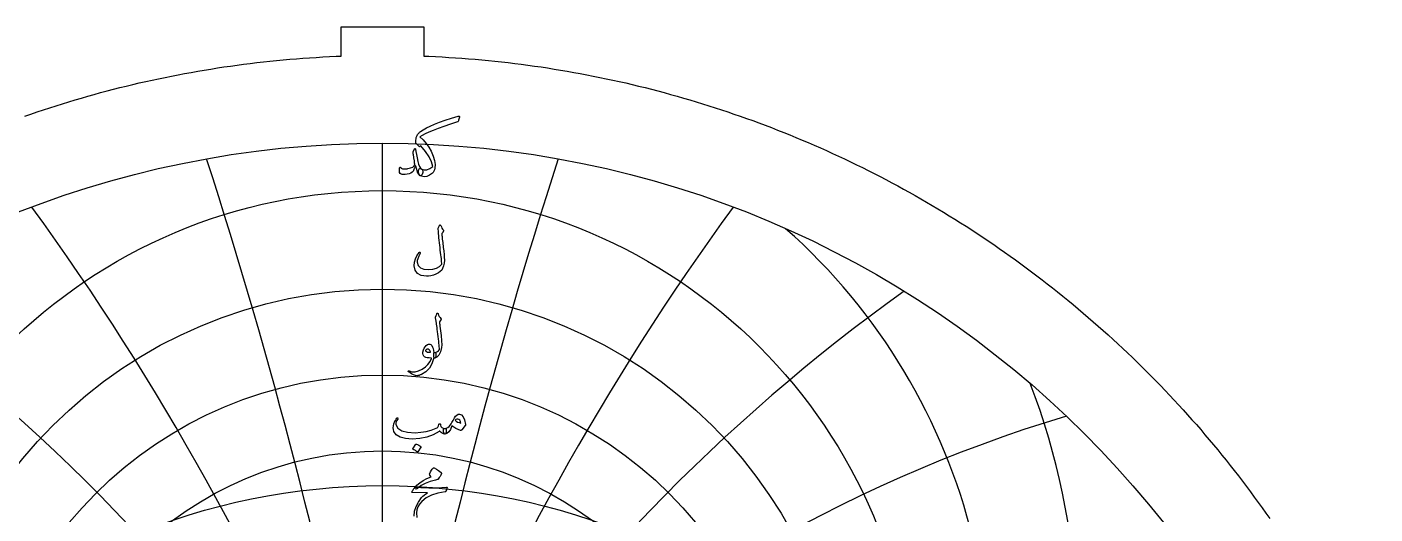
# Model space of a CAD drawing. Header units: millimetres. Extents: x -71 to 71, y -71 to 73.
# Drawn here: x -23.3 to 65, y 40.7 to 72.6 of the extents above; entities that cross this region are included whole.
import ezdxf

# ---------------------------------------------------------------- set-up
doc = ezdxf.new("R2010")
doc.units = ezdxf.units.MM
for name, color, linetype in [('CUT_OUTER', 1, 'Continuous'), ('ENGRAVE', 7, 'Continuous'), ('ENGRAVE_FINE', 8, 'Continuous'), ('TEXT', 5, 'Continuous')]:
    doc.layers.add(name, color=color, linetype=linetype)

msp = doc.modelspace()

# ---------------------------------------------------------------- linework, layer by layer
at = {"layer": 'CUT_OUTER'}
msp.add_lwpolyline([(-23.4299, 66.771), (-23.0198, 66.9135), (-22.6088, 67.0535), (-22.1969, 67.191), (-21.7842, 67.3259), (-21.3707, 67.4583), (-20.9564, 67.5882), (-20.5413, 67.7155), (-20.1254, 67.8403), (-19.7087, 67.9625), (-19.2914, 68.0821), (-18.8733, 68.1992), (-18.4544, 68.3137), (-18.0349, 68.4257), (-17.6147, 68.535), (-17.1939, 68.6418), (-16.7724, 68.746), (-16.3502, 68.8477), (-15.9275, 68.9467), (-15.5042, 69.0431), (-15.0802, 69.137), (-14.6557, 69.2282), (-14.2307, 69.3168), (-13.8051, 69.4028), (-13.379, 69.4862), (-12.9524, 69.567), (-12.5253, 69.6452), (-12.0977, 69.7207), (-11.6697, 69.7936), (-11.2412, 69.8639), (-10.8123, 69.9316), (-10.383, 69.9966), (-9.9533, 70.059), (-9.5233, 70.1187), (-9.0928, 70.1759), (-8.6621, 70.2303), (-8.231, 70.2822), (-7.7996, 70.3313), (-7.3679, 70.3779), (-6.9359, 70.4218), (-6.5037, 70.463), (-6.0712, 70.5016), (-5.6385, 70.5375), (-5.2056, 70.5708), (-4.7725, 70.6014), (-4.3392, 70.6293), (-3.9058, 70.6546), (-3.4722, 70.6773), (-3.0384, 70.6972), (-2.7125, 70.7102), (-2.7125, 72.6225), (2.7125, 72.6225), (2.7125, 70.7102), (3.0384, 70.6972), (3.4722, 70.6773), (3.9058, 70.6546), (4.3392, 70.6293), (4.7725, 70.6014), (5.2056, 70.5708), (5.6385, 70.5375), (6.0712, 70.5016), (6.5037, 70.463), (6.9359, 70.4218), (7.3679, 70.3779), (7.7996, 70.3313), (8.231, 70.2822), (8.6621, 70.2303), (9.0928, 70.1759), (9.5233, 70.1187), (9.9533, 70.059), (10.383, 69.9966), (10.8123, 69.9316), (11.2412, 69.8639), (11.6697, 69.7936), (12.0977, 69.7207), (12.5253, 69.6452), (12.9524, 69.567), (13.379, 69.4862), (13.8051, 69.4028), (14.2307, 69.3168), (14.6557, 69.2282), (15.0802, 69.137), (15.5042, 69.0431), (15.9275, 68.9467), (16.3502, 68.8477), (16.7724, 68.746), (17.1939, 68.6418), (17.6147, 68.535), (18.0349, 68.4257), (18.4544, 68.3137), (18.8733, 68.1992), (19.2914, 68.0821), (19.7087, 67.9625), (20.1254, 67.8403), (20.5413, 67.7155), (20.9564, 67.5882), (21.3707, 67.4583), (21.7842, 67.3259), (22.1969, 67.191), (22.6088, 67.0535), (23.0198, 66.9135), (23.4299, 66.771), (23.8392, 66.626), (24.2475, 66.4785), (24.655, 66.3285), (25.0615, 66.1759), (25.4671, 66.0209), (25.8717, 65.8634), (26.2753, 65.7034), (26.678, 65.541), (27.0796, 65.376), (27.4803, 65.2086), (27.8799, 65.0388), (28.2784, 64.8665), (28.6759, 64.6918), (29.0723, 64.5146), (29.4676, 64.335), (29.8618, 64.153), (30.2549, 63.9685), (30.6468, 63.7817), (31.0376, 63.5925), (31.4272, 63.4008), (31.8156, 63.2068), (32.2029, 63.0104), (32.5889, 62.8116), (32.9737, 62.6105), (33.3572, 62.407), (33.7395, 62.2011), (34.1205, 61.9929), (34.5003, 61.7824), (34.8787, 61.5695), (35.2558, 61.3544), (35.6316, 61.1369), (36.0061, 60.9171), (36.3792, 60.695), (36.7509, 60.4707), (37.1213, 60.244), (37.4902, 60.0151), (37.8578, 59.784), (38.2239, 59.5505), (38.5886, 59.3149), (38.9518, 59.077), (39.3135, 58.8369), (39.6738, 58.5945), (40.0326, 58.35), (40.3899, 58.1033), (40.7456, 57.8543), (41.0998, 57.6032), (41.4525, 57.35), (41.8036, 57.0946), (42.1532, 56.837), (42.5011, 56.5773), (42.8475, 56.3154), (43.1922, 56.0514), (43.5353, 55.7854), (43.8768, 55.5172), (44.2166, 55.2469), (44.5548, 54.9746), (44.8913, 54.7002), (45.226, 54.4237), (45.5591, 54.1451), (45.8905, 53.8646), (46.2201, 53.582), (46.548, 53.2974), (46.8742, 53.0108), (47.1986, 52.7222), (47.5212, 52.4316), (47.842, 52.139), (48.161, 51.8444), (48.4782, 51.548), (48.7936, 51.2495), (49.1072, 50.9492), (49.4188, 50.6469), (49.7287, 50.3427), (50.0366, 50.0366), (50.3427, 49.7287), (50.6469, 49.4188), (50.9492, 49.1072), (51.2495, 48.7936), (51.548, 48.4782), (51.8444, 48.161), (52.139, 47.842), (52.4316, 47.5212), (52.7222, 47.1986), (53.0108, 46.8742), (53.2974, 46.548), (53.582, 46.2201), (53.8646, 45.8905), (54.1451, 45.5591), (54.4237, 45.226), (54.7002, 44.8913), (54.9746, 44.5548), (55.2469, 44.2166), (55.5172, 43.8768), (55.7854, 43.5353), (56.0514, 43.1922), (56.3154, 42.8475), (56.5773, 42.5011), (56.837, 42.1532), (57.0946, 41.8036), (57.35, 41.4525), (57.6032, 41.0998), (57.8543, 40.7456), (58.1033, 40.3899)], dxfattribs=at)
at = {"layer": 'ENGRAVE'}
msp.add_lwpolyline([(0, -65), (0, 65)], dxfattribs=at)
for centre, radius in [((0, 0), 65), ((0, 26.9983), 34.8906), ((0, 24.9127), 30.5206), ((0, 23.2241), 26.5789), ((0, 21.8516), 22.9719), ((0, 0), 42.5483)]:
    msp.add_circle(centre, radius, dxfattribs=at)
for centre, radius, start, end in [((0, 29.5942), 39.8157, 131.540817, 48.459183), ((0, 32.8635), 45.4736, 158.875932, 21.124068)]:
    msp.add_arc(centre, radius, start, end, dxfattribs=at)
at = {"layer": 'ENGRAVE_FINE'}
for centre, radius, start, end in [((-341.3539, -42.5731), 346.6199, 4.152572, 17.901565), ((-341.3539, -42.5731), 346.6199, 4.152572, 17.901565), ((341.3539, -42.5731), 346.6199, 162.098435, 175.847428), ((341.3539, -42.5731), 346.6199, 162.098435, 175.847428), ((-165.3704, -42.5731), 175.9835, 8.358017, 35.97743), ((-165.3704, -42.5731), 175.9835, 8.358017, 35.97743), ((165.3704, -42.5731), 175.9835, 144.02257, 171.641983), ((165.3704, -42.5731), 175.9835, 144.02257, 171.641983), ((-104.252, -42.5731), 120.3798, 12.671638, 54.3922), ((-104.252, -42.5731), 120.3798, 12.671638, 54.3922), ((104.252, -42.5731), 120.3798, 125.6078, 167.328362), ((104.252, -42.5731), 120.3798, 125.6078, 167.328362), ((-71.7315, -42.5731), 93.6389, 17.153802, 73.277838), ((-71.7315, -42.5731), 93.6389, 17.153802, 73.277838), ((71.7315, -42.5731), 93.6389, 106.722162, 162.846198), ((71.7315, -42.5731), 93.6389, 106.722162, 162.846198)]:
    msp.add_arc(centre, radius, start, end, dxfattribs=at)
at = {"layer": 'TEXT'}
for points in [[(4.9603, 66.7756), (5.0021, 66.7831), (5.0284, 66.7725), (5.0392, 66.7439), (5.0346, 66.6973), (4.9892, 66.5158), (4.9753, 66.4694), (4.9582, 66.4333), (4.9381, 66.4075), (4.9149, 66.392), (4.4504, 66.2398), (4.0301, 66.0966), (3.6542, 65.9624), (3.3227, 65.8372), (3.036, 65.7205), (2.7947, 65.6119), (2.5987, 65.5112), (2.4482, 65.4185), (2.6596, 65.2123), (2.8524, 64.9854), (3.0267, 64.7379), (3.1824, 64.4698), (3.3247, 64.1573), (3.4134, 63.8675), (3.4485, 63.6004), (3.4299, 63.356), (3.4021, 63.2462), (3.3681, 63.156), (3.3278, 63.0853), (3.2814, 63.0343), (3.0886, 62.9023), (2.9019, 62.8239), (2.7215, 62.7991), (2.5472, 62.828), (2.4724, 62.8667), (2.4172, 62.9291), (2.3817, 63.0152), (2.3657, 63.125), (2.3665, 63.2127), (2.3812, 63.2776), (2.4098, 63.3199), (2.4523, 63.3395), (2.4737, 63.3385), (2.5008, 63.3313), (2.5335, 63.3179), (2.5719, 63.2983), (2.7302, 63.2441), (2.904, 63.255), (3.0932, 63.3308), (3.2979, 63.4715), (3.2077, 63.7832), (3.0484, 64.1119), (2.82, 64.4576), (2.5224, 64.8204), (2.5139, 64.8263), (2.5049, 64.8276), (2.4954, 64.8243), (2.4853, 64.8163), (2.4399, 64.7791), (2.4294, 64.7717), (2.4183, 64.7699), (2.4067, 64.7737), (2.3946, 64.7833), (2.1966, 65.006), (2.1919, 65.023), (2.1904, 65.0617), (2.1919, 65.122), (2.1966, 65.204), (2.2043, 65.2912), (2.2151, 65.3628), (2.229, 65.419), (2.2461, 65.4598), (2.2753, 65.5116), (2.3054, 65.5598), (2.3362, 65.6044), (2.3678, 65.6454), (2.4001, 65.683), (2.4332, 65.7176), (2.4671, 65.749), (2.5018, 65.7774), (2.6702, 65.8868), (2.8782, 66.0007), (3.126, 66.1189), (3.4134, 66.2415), (3.7406, 66.3684), (4.1075, 66.4998), (4.514, 66.6355), (4.9603, 66.7756)], [(2.4564, 62.8775), (2.3763, 62.961), (2.3048, 63.092), (2.2422, 63.2704), (2.1883, 63.4963), (2.1808, 63.521), (2.1708, 63.5251), (2.1581, 63.5086), (2.1429, 63.4715), (2.1302, 63.4366), (2.1166, 63.4019), (2.1023, 63.3675), (2.0873, 63.3333), (2.0717, 63.2994), (2.0558, 63.2658), (2.0397, 63.2324), (2.0233, 63.1993), (1.9547, 63.1085), (1.8645, 63.0384), (1.7526, 62.9889), (1.6191, 62.96), (1.4891, 62.9466), (1.3798, 62.9435), (1.2911, 62.9507), (1.2231, 62.9683), (1.1622, 63.0111), (1.1241, 63.09), (1.1086, 63.2049), (1.1158, 63.356), (1.1215, 63.3815), (1.1302, 63.4004), (1.1421, 63.4125), (1.1571, 63.4179), (1.1741, 63.4181), (1.188, 63.4148), (1.1988, 63.4078), (1.2066, 63.3973), (1.23, 63.3645), (1.2633, 63.3405), (1.3063, 63.3253), (1.3592, 63.3189), (1.3892, 63.3173), (1.4216, 63.3168), (1.4563, 63.3173), (1.4932, 63.3189), (1.5323, 63.3215), (1.5732, 63.3251), (1.6158, 63.3297), (1.6603, 63.3354), (1.8449, 63.3751), (1.9821, 63.4365), (2.0718, 63.5195), (2.1141, 63.6241), (2.1119, 63.6466), (2.1094, 63.6726), (2.1067, 63.7023), (2.1037, 63.7355), (2.1, 63.7726), (2.095, 63.8139), (2.0887, 63.8593), (2.0811, 63.9088), (2.0731, 63.9592), (2.0656, 64.0073), (2.0586, 64.053), (2.0522, 64.0965), (2.0457, 64.1376), (2.0388, 64.1764), (2.0313, 64.2129), (2.0233, 64.247), (2.0117, 64.3128), (2.0058, 64.3656), (2.0055, 64.4056), (2.0109, 64.4326), (2.0976, 64.6224), (2.1045, 64.6314), (2.113, 64.6379), (2.1231, 64.6417), (2.1347, 64.643), (2.146, 64.641), (2.1553, 64.6348), (2.1625, 64.6245), (2.1677, 64.61), (2.194, 64.4486), (2.2275, 64.2615), (2.2682, 64.0485), (2.3162, 63.8098), (2.3647, 63.6216), (2.4234, 63.4736), (2.4925, 63.3658), (2.5719, 63.2983), (2.6008, 63.2745), (2.6214, 63.2405), (2.6338, 63.1962), (2.6379, 63.1415), (2.6336, 63.0688), (2.6204, 63.0033), (2.5985, 62.9451), (2.5678, 62.894), (2.5454, 62.8698), (2.5193, 62.859), (2.4897, 62.8615), (2.4564, 62.8775)], [(3.7352, 59.6106), (3.7424, 59.6232), (3.7517, 59.6322), (3.763, 59.6377), (3.7764, 59.6395), (3.7898, 59.6371), (3.8012, 59.6302), (3.8105, 59.6186), (3.8177, 59.6023), (3.8561, 59.5077), (3.8971, 59.426), (3.9407, 59.3572), (3.9868, 59.3012), (4.0005, 59.2811), (4.0043, 59.2579), (3.9984, 59.2316), (3.9827, 59.2022), (3.9726, 59.188), (3.9631, 59.1744), (3.9541, 59.1612), (3.9456, 59.1486), (3.9376, 59.1367), (3.9301, 59.1259), (3.9231, 59.1161), (3.9167, 59.1073), (3.9059, 59.0914), (3.8981, 59.0723), (3.8935, 59.0501), (3.8919, 59.0248), (3.8968, 58.9536), (3.9033, 58.8758), (3.9113, 58.7917), (3.9208, 58.701), (3.9316, 58.604), (3.9435, 58.5005), (3.9564, 58.3905), (3.9703, 58.2741), (3.9859, 58.1579), (3.9997, 58.0488), (4.0117, 57.9465), (4.0219, 57.8513), (4.0305, 57.7627), (4.0379, 57.6806), (4.0439, 57.6049), (4.0487, 57.5357), (4.0541, 57.3308), (4.0373, 57.1366), (3.9984, 56.9533), (3.9373, 56.7808), (3.8778, 56.6795), (3.7857, 56.5859), (3.6612, 56.5001), (3.5042, 56.422), (3.334, 56.3573), (3.1742, 56.3116), (3.0247, 56.2851), (2.8854, 56.2776), (2.5369, 56.3255), (2.2873, 56.457), (2.1368, 56.672), (2.0852, 56.9706), (2.1032, 57.1931), (2.1615, 57.4109), (2.26, 57.6241), (2.3987, 57.8327), (2.4093, 57.8448), (2.4203, 57.8523), (2.4319, 57.8551), (2.4441, 57.8533), (2.457, 57.8484), (2.4667, 57.842), (2.4735, 57.834), (2.4771, 57.8245), (2.4796, 57.8103), (2.4791, 57.7966), (2.4755, 57.7835), (2.4688, 57.7708), (2.3742, 57.5865), (2.309, 57.4295), (2.2731, 57.2998), (2.2667, 57.1975), (2.3355, 56.977), (2.4843, 56.8231), (2.713, 56.7357), (3.0216, 56.7148), (3.2997, 56.745), (3.5362, 56.8149), (3.7308, 56.9244), (3.8837, 57.0737), (3.8805, 57.1458), (3.8749, 57.23), (3.8671, 57.3262), (3.8569, 57.4347), (3.8441, 57.5554), (3.8285, 57.6889), (3.8101, 57.8349), (3.7888, 57.9936), (3.7687, 58.1573), (3.7496, 58.3184), (3.7316, 58.477), (3.7146, 58.633), (3.6988, 58.7864), (3.6847, 58.9372), (3.672, 59.0854), (3.6609, 59.2311), (3.6444, 59.3713), (3.6452, 59.3873), (3.6475, 59.4023), (3.6514, 59.4162), (3.6568, 59.4291)], [(3.4856, 53.6338), (3.5135, 53.701), (3.5351, 53.7544), (3.5506, 53.7939), (3.5599, 53.8194), (3.5671, 53.8356), (3.5764, 53.8472), (3.5877, 53.8542), (3.6011, 53.8565), (3.6163, 53.8539), (3.629, 53.8462), (3.639, 53.8333), (3.6465, 53.8153), (3.6808, 53.7268), (3.7218, 53.6472), (3.7695, 53.5763), (3.8239, 53.5141), (3.8391, 53.4943), (3.8435, 53.4718), (3.837, 53.4468), (3.8197, 53.4193), (3.729, 53.2914), (3.7352, 53.2341), (3.7414, 53.1779), (3.7476, 53.1228), (3.7538, 53.0686), (3.7599, 53.0155), (3.7661, 52.9634), (3.7723, 52.9124), (3.7785, 52.8624), (3.8355, 52.3993), (3.8703, 52.0374), (3.8829, 51.7765), (3.8734, 51.6166), (3.7955, 51.3266), (3.6939, 51.1123), (3.5686, 50.9739), (3.4196, 50.9113), (3.4155, 50.9113), (3.4114, 50.9113), (3.4073, 50.9113), (3.4031, 50.9113), (3.3786, 50.9345), (3.3629, 50.9876), (3.3559, 51.0706), (3.3578, 51.1835), (3.3616, 51.2253), (3.3732, 51.2557), (3.3926, 51.2748), (3.4196, 51.2825), (3.5243, 51.3034), (3.6114, 51.3413), (3.681, 51.3962), (3.7331, 51.4681), (3.7296, 51.5545), (3.7233, 51.6527), (3.7142, 51.7628), (3.7022, 51.8848), (3.6876, 52.018), (3.6707, 52.1622), (3.6515, 52.3171), (3.63, 52.4829), (3.6101, 52.6458), (3.5918, 52.7923), (3.5751, 52.9222), (3.5599, 53.0356), (3.5467, 53.1326), (3.5362, 53.213), (3.5282, 53.2769), (3.5228, 53.3244), (3.4815, 53.5595), (3.4802, 53.5827), (3.4805, 53.6028), (3.4823, 53.6198), (3.4856, 53.6338)], [(3.3371, 50.8659), (3.2404, 50.5263), (3.0783, 50.242), (2.8506, 50.0128), (2.5575, 49.8388), (2.5165, 49.8211), (2.476, 49.8052), (2.4361, 49.7912), (2.3966, 49.7789), (2.358, 49.7688), (2.3203, 49.7609), (2.2837, 49.7554), (2.2481, 49.7521), (2.1594, 49.7648), (2.0419, 49.8109), (1.8954, 49.8906), (1.7201, 50.0038), (1.7013, 50.02), (1.6902, 50.0357), (1.6869, 50.0509), (1.6912, 50.0656), (1.701, 50.077), (1.7139, 50.0821), (1.7299, 50.0811), (1.749, 50.0739), (1.9313, 50.0148), (2.1357, 50.0151), (2.3623, 50.0747), (2.6111, 50.1935), (2.8143, 50.3314), (2.9824, 50.4936), (3.1154, 50.68), (3.2134, 50.8906), (3.2126, 50.8981), (3.2103, 50.904), (3.2064, 50.9084), (3.201, 50.9113), (3.0589, 50.9195), (2.938, 50.936), (2.8383, 50.9608), (2.7596, 50.9938), (2.6988, 51.0448), (2.6606, 51.1154), (2.6452, 51.2057), (2.6524, 51.3155), (2.6547, 51.3301), (2.6575, 51.3449), (2.6609, 51.36), (2.6647, 51.3753), (2.6691, 51.3912), (2.674, 51.4078), (2.6794, 51.4252), (2.6854, 51.4434), (2.7338, 51.5612), (2.7926, 51.6589), (2.8617, 51.7365), (2.9411, 51.794), (3.0223, 51.8255), (3.0968, 51.8249), (3.1646, 51.7925), (3.2257, 51.728), (3.2791, 51.6383), (3.3196, 51.5341), (3.3472, 51.4155), (3.3619, 51.2825), (3.37, 51.2826), (3.3779, 51.283), (3.3855, 51.2837), (3.3928, 51.2846), (3.4002, 51.2855), (3.4078, 51.2861), (3.4156, 51.2865), (3.4238, 51.2866), (3.4516, 51.2807), (3.4733, 51.2629), (3.4887, 51.2333), (3.498, 51.1918), (3.5019, 51.1461), (3.5011, 51.1), (3.4957, 51.0533), (3.4856, 51.0061), (3.4725, 50.9646), (3.4578, 50.935), (3.4415, 50.9172), (3.4238, 50.9113), (3.3454, 50.9113), (3.3449, 50.9038), (3.3433, 50.8937), (3.3407, 50.8811), (3.3371, 50.8659)], [(3.1391, 51.3279), (3.0958, 51.4034), (3.0484, 51.4568), (2.9968, 51.488), (2.9411, 51.497), (2.9079, 51.4882), (2.8782, 51.4743), (2.8522, 51.4552), (2.8297, 51.431), (2.8225, 51.4181), (2.8215, 51.4042), (2.8267, 51.3892), (2.838, 51.3733), (2.8805, 51.3359), (2.9422, 51.3103), (3.0229, 51.2967), (3.1226, 51.2949), (3.1329, 51.2969), (3.1391, 51.3031), (3.1412, 51.3134), (3.1391, 51.3279)], [(0.9405, 46.9795), (0.9552, 46.9955), (0.9704, 47.0022), (0.9861, 46.9996), (1.0024, 46.9878), (1.0148, 46.9723), (1.0189, 46.9548), (1.0148, 46.9352), (1.0024, 46.9135), (0.9395, 46.8161), (0.8992, 46.7258), (0.8817, 46.6428), (0.8869, 46.567), (1.016, 46.318), (1.2674, 46.1442), (1.641, 46.0457), (2.1368, 46.0225), (2.5046, 46.0496), (2.8576, 46.106), (3.1956, 46.1919), (3.5186, 46.3071), (3.5756, 46.3409), (3.6228, 46.3927), (3.6602, 46.4626), (3.6878, 46.5505), (3.697, 46.5755), (3.7125, 46.5928), (3.7342, 46.6023), (3.762, 46.6041), (3.7819, 46.5956), (3.796, 46.5784), (3.8045, 46.5523), (3.8074, 46.5175), (3.8267, 46.4314), (3.8806, 46.3669), (3.969, 46.3241), (4.092, 46.303), (4.1363, 46.2932), (4.1662, 46.2679), (4.1817, 46.2272), (4.1828, 46.171), (4.1678, 46.0663), (4.1477, 45.9916), (4.1224, 45.9467), (4.092, 45.9318), (4.0015, 45.9436), (3.9157, 45.9792), (3.8344, 46.0385), (3.7579, 46.1215), (3.7514, 46.1249), (3.7403, 46.1225), (3.7246, 46.1145), (3.7043, 46.1009), (3.3196, 45.8843), (2.8999, 45.7296), (2.4451, 45.6368), (1.9553, 45.6059), (1.5025, 45.6368), (1.1509, 45.7296), (0.9003, 45.8843), (0.7508, 46.1009), (0.7167, 46.2218), (0.7054, 46.3453), (0.7167, 46.4714), (0.7508, 46.6), (0.7966, 46.7196), (0.8436, 46.8228), (0.8915, 46.9094), (0.9405, 46.9795)], [(5.049, 47.2435), (5.1782, 47.1976), (5.2852, 47.0682), (5.37, 46.8552), (5.4326, 46.5588), (5.4349, 46.5374), (5.4337, 46.5185), (5.4288, 46.5023), (5.4203, 46.4886), (5.1934, 46.204), (5.1776, 46.1867), (5.1593, 46.1762), (5.1385, 46.1723), (5.115, 46.1751), (4.9608, 46.2277), (4.8159, 46.2948), (4.6803, 46.3762), (4.554, 46.4721), (4.4522, 46.2357), (4.3405, 46.0669), (4.2191, 45.9655), (4.0879, 45.9318), (4.0732, 45.9372), (4.058, 45.9534), (4.0422, 45.9805), (4.026, 46.0184), (4.001, 46.1122), (3.992, 46.1875), (3.9989, 46.2442), (4.0219, 46.2824), (4.0353, 46.2914), (4.0508, 46.2979), (4.0683, 46.3017), (4.0879, 46.303), (4.1817, 46.319), (4.2735, 46.3628), (4.3632, 46.4345), (4.4509, 46.534), (4.4893, 46.5918), (4.5468, 46.6866), (4.6234, 46.8186), (4.719, 46.9878), (4.7938, 47.0996), (4.8737, 47.1796), (4.9588, 47.2275), (5.049, 47.2435)], [(4.752, 46.8393), (4.8293, 46.7748), (4.917, 46.7217), (5.015, 46.6799), (5.1233, 46.6495), (5.1173, 46.7307), (5.0954, 46.797), (5.0575, 46.8483), (5.0036, 46.8846), (4.9415, 46.9035), (4.8788, 46.9022), (4.8157, 46.8808), (4.752, 46.8393)], [(2.1904, 45.2676), (2.1955, 45.2728), (2.2027, 45.2759), (2.212, 45.2769), (2.2234, 45.2759), (2.3036, 45.2434), (2.3791, 45.2037), (2.45, 45.1568), (2.5163, 45.1026), (2.5227, 45.0944), (2.5255, 45.0861), (2.5248, 45.0779), (2.5204, 45.0696), (2.3265, 44.7561), (2.3193, 44.7487), (2.31, 44.7469), (2.2987, 44.7507), (2.2853, 44.7603), (2.2736, 44.7685), (2.2553, 44.7809), (2.2303, 44.7974), (2.1986, 44.818), (2.1597, 44.8428), (2.113, 44.8716), (2.0586, 44.9046), (1.9965, 44.9418), (1.9883, 44.9479), (1.9841, 44.9541), (1.9841, 44.9603), (1.9883, 44.9665)], [(3.4815, 42.913), (3.1211, 42.8189), (2.8029, 42.6974), (2.5271, 42.5487), (2.2935, 42.3726), (2.2577, 42.3455), (2.2244, 42.3303), (2.1937, 42.3269), (2.1656, 42.3355), (2.1329, 42.3744), (2.1378, 42.4293), (2.1803, 42.5002), (2.2605, 42.5871), (2.45, 42.7443), (2.6678, 42.8861), (2.9141, 43.0125), (3.1886, 43.1233), (3.1102, 43.2388), (3.0956, 43.2677), (3.0886, 43.2966), (3.0894, 43.3255), (3.0979, 43.3543), (3.1533, 43.4644), (3.2041, 43.5554), (3.2502, 43.6274), (3.2917, 43.6802), (3.3183, 43.7052), (3.3443, 43.7184), (3.3699, 43.7197), (3.3949, 43.7091), (3.54, 43.6271), (3.662, 43.5503), (3.7607, 43.4786), (3.8362, 43.4121), (3.8509, 43.3907), (3.8579, 43.3636), (3.8571, 43.3309), (3.8486, 43.2925), (3.8221, 43.2324), (3.7795, 43.1594), (3.721, 43.0736), (3.6465, 42.9748), (3.6269, 42.9601), (3.5929, 42.9449), (3.5444, 42.9292), (3.4815, 42.913)]]:
    msp.add_lwpolyline(points, close=True, dxfattribs=at)
msp.add_lwpolyline([(2.0666, 40.5576), (2.1071, 40.8726), (2.2038, 41.1784), (2.3567, 41.4749), (2.5657, 41.7621), (2.6475, 41.849), (2.74, 41.9322), (2.8434, 42.0119), (2.9576, 42.088), (1.9594, 42.0962), (1.9354, 42.1065), (1.9253, 42.1251), (1.9292, 42.1519), (1.947, 42.187), (1.9805, 42.238), (2.0109, 42.2839), (2.0383, 42.3246), (2.0625, 42.3602), (2.0836, 42.3904), (2.1017, 42.4149), (2.1166, 42.4337), (2.1285, 42.4468), (2.1553, 42.4492), (2.2275, 42.4479), (2.3451, 42.443), (2.508, 42.4345), (2.508, 42.4345), (3.0373, 42.4159), (3.4949, 42.4138), (3.8809, 42.4283), (4.1951, 42.4592), (4.2048, 42.4604), (4.2132, 42.4597), (4.2203, 42.4573), (4.2261, 42.453), (4.2303, 42.4472), (4.2328, 42.4401), (4.2334, 42.4317), (4.2322, 42.4221), (4.2241, 42.3844), (4.2163, 42.3499), (4.2087, 42.3184), (4.2013, 42.2901), (4.1942, 42.2648), (4.1874, 42.2426), (4.1808, 42.2236), (4.1745, 42.2076), (4.1611, 42.1821), (4.1456, 42.1632), (4.1281, 42.1511), (4.1085, 42.1457), (3.6321, 42.0593), (3.2175, 41.924), (2.8648, 41.7397), (2.574, 41.5063), (2.427, 41.3385), (2.3203, 41.1609), (2.2538, 40.9734), (2.2275, 40.7762), (2.2528, 40.4666)], dxfattribs=at)

doc.saveas('drawing.dxf')
